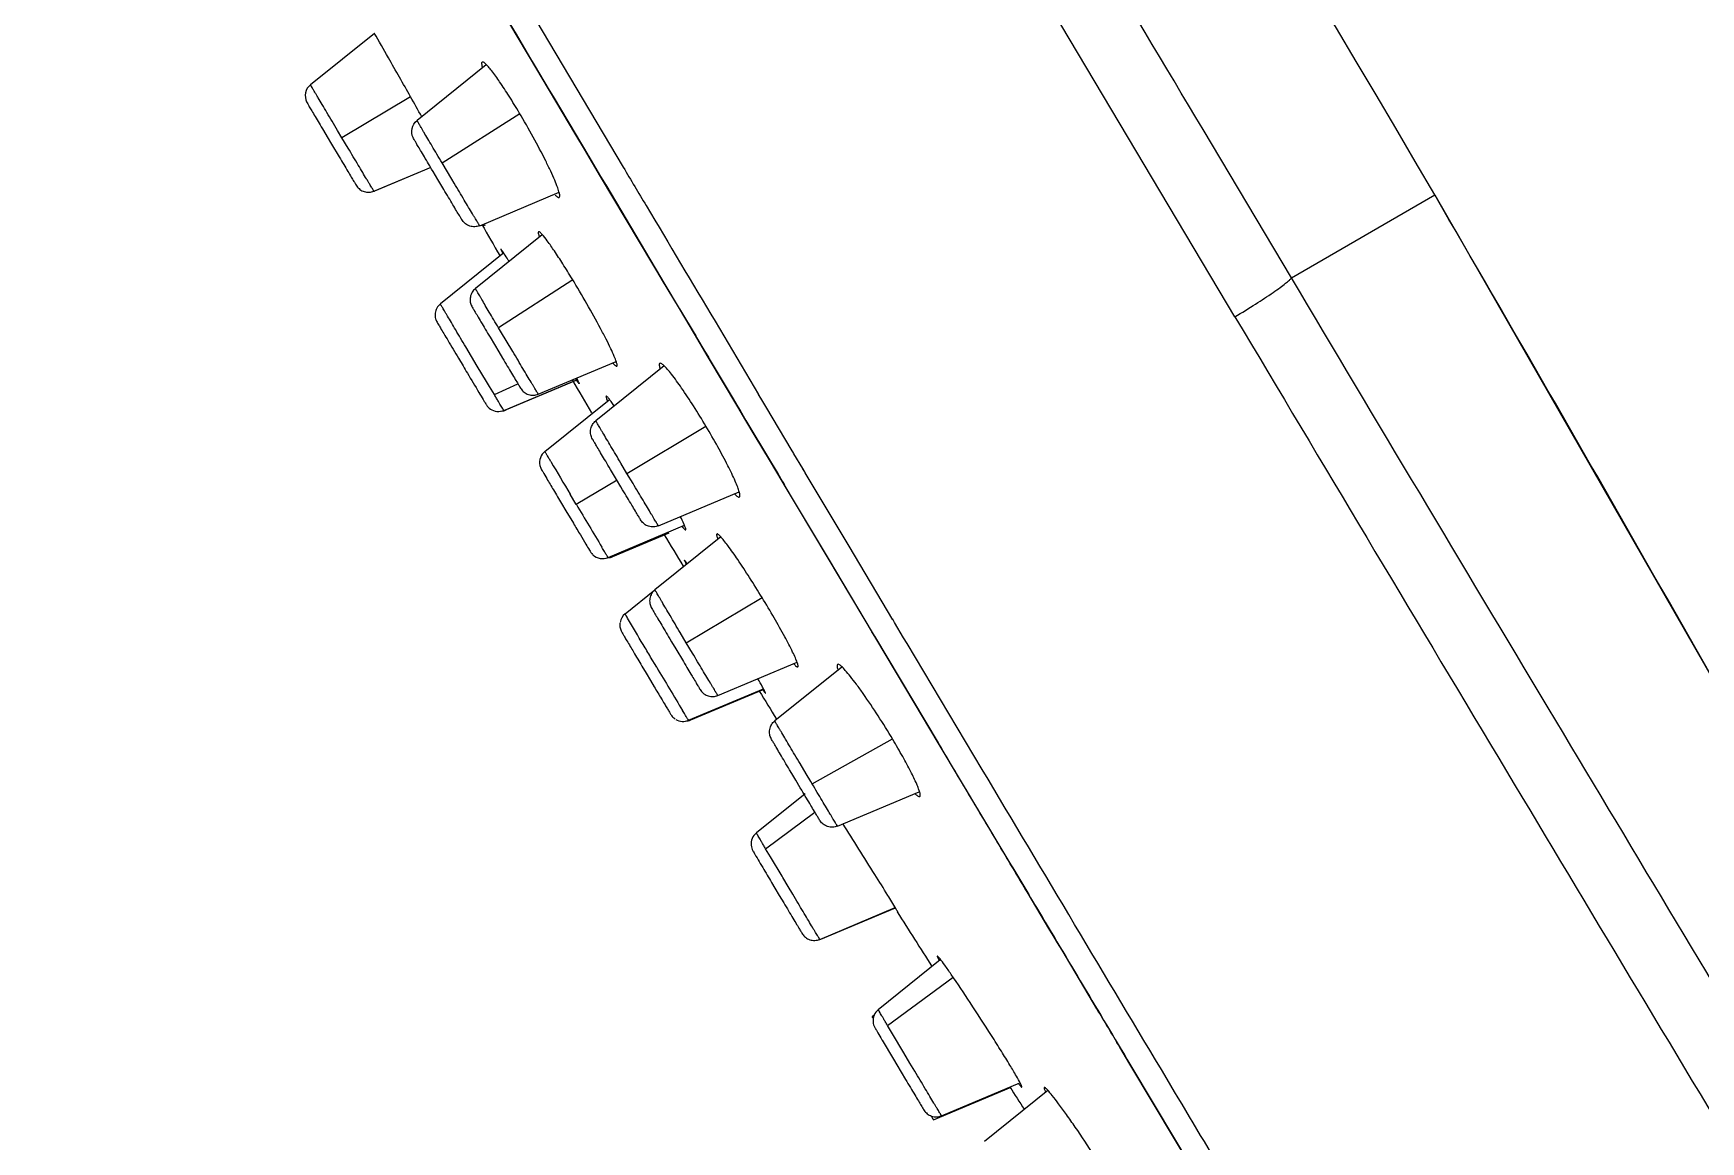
# Model space of a CAD drawing. Extents: x 912 to 2041, y 618 to 1444.
# Drawn here: x 1600.37 to 1635.72, y 1113.83 to 1137.32 of the extents above; entities that cross this region are included whole.
import ezdxf

# ---------------------------------------------------------------- set-up
doc = ezdxf.new("R2010")
doc.units = 0
doc.header["$LTSCALE"] = 10
doc.header["$MEASUREMENT"] = 0
doc.layers.add('1_1', color=7, linetype='CONTINUOUS')

msp = doc.modelspace()

# ---------------------------------------------------------------- linework, layer by layer
at = {"layer": '1_1', "color": 7, "linetype": 'Continuous'}
for p, q in [((1610.606, 1137.303), (1610.259, 1137.887)), ((1610.3, 1137.818), (1610.605, 1137.305)), ((1607.602, 1137.324), (1606.248, 1136.235)), ((1610.605, 1137.305), (1610.894, 1136.819)), ((1610.89, 1136.826), (1610.606, 1137.303)), ((1609.973, 1136.656), (1608.506, 1135.476)), ((1611.874, 1135.173), (1610.89, 1136.826)), ((1610.894, 1136.819), (1610.992, 1136.655)), ((1610.992, 1136.655), (1611.311, 1136.119)), ((1611.311, 1136.119), (1611.391, 1135.984)), ((1611.391, 1135.984), (1611.878, 1135.166)), ((1606.524, 1135.263), (1606.603, 1135.13)), ((1606.603, 1135.13), (1606.693, 1134.978)), ((1612.054, 1134.871), (1611.874, 1135.173)), ((1611.878, 1135.166), (1611.95, 1135.046)), ((1606.693, 1134.978), (1606.856, 1134.705)), ((1611.95, 1135.046), (1612.057, 1134.867)), ((1612.399, 1134.291), (1612.054, 1134.871)), ((1612.057, 1134.867), (1612.155, 1134.702)), ((1607.592, 1133.98), (1608.807, 1134.49)), ((1607.612, 1133.983), (1608.808, 1134.486)), ((1608.816, 1134.447), (1608.776, 1134.515)), ((1608.846, 1134.396), (1608.816, 1134.447)), ((1612.148, 1134.713), (1612.399, 1134.291)), ((1608.946, 1134.228), (1608.846, 1134.396)), ((1609.073, 1134.016), (1608.946, 1134.228)), ((1612.399, 1134.291), (1612.515, 1134.098)), ((1613.768, 1131.993), (1612.399, 1134.291)), ((1612.507, 1134.111), (1613.764, 1132)), ((1609.835, 1133.246), (1611.519, 1133.954)), ((1630.084, 1133.899), (1630.083, 1133.899)), ((1611.163, 1133.054), (1609.744, 1131.913)), ((1610.348, 1132.668), (1609.002, 1131.587)), ((1613.764, 1132), (1614.066, 1131.493)), ((1614.069, 1131.488), (1613.768, 1131.993)), ((1614.066, 1131.493), (1614.155, 1131.344)), ((1614.389, 1130.951), (1614.069, 1131.488)), ((1614.07, 1131.487), (1614.158, 1131.339)), ((1614.155, 1131.344), (1614.339, 1131.036)), ((1610.054, 1130.884), (1610.24, 1130.572)), ((1614.339, 1131.036), (1614.415, 1130.908)), ((1614.682, 1130.459), (1614.389, 1130.951)), ((1614.413, 1130.911), (1614.609, 1130.582)), ((1610.24, 1130.572), (1610.318, 1130.441)), ((1614.609, 1130.582), (1614.683, 1130.459)), ((1609.385, 1130.436), (1609.482, 1130.273)), ((1611.078, 1129.675), (1612.728, 1130.368)), ((1613.745, 1130.275), (1612.297, 1129.111)), ((1614.682, 1130.46), (1615.207, 1129.579)), ((1615.309, 1129.408), (1614.682, 1130.459)), ((1610.347, 1129.331), (1611.908, 1129.987)), ((1611.912, 1129.977), (1610.395, 1129.339)), ((1611.217, 1128.46), (1612.578, 1129.553)), ((1615.207, 1129.579), (1615.309, 1129.408)), ((1615.309, 1129.408), (1615.358, 1129.325)), ((1615.481, 1129.119), (1615.309, 1129.408)), ((1615.358, 1129.325), (1615.481, 1129.119)), ((1615.679, 1128.786), (1615.481, 1129.119)), ((1615.481, 1129.119), (1616.001, 1128.246)), ((1616.001, 1128.246), (1615.679, 1128.786)), ((1612.609, 1128.078), (1612.578, 1128.13)), ((1612.737, 1127.864), (1612.609, 1128.078)), ((1616.154, 1127.99), (1616.001, 1128.246)), ((1616.001, 1128.246), (1616.154, 1127.99)), ((1612.83, 1127.708), (1612.737, 1127.864)), ((1612.866, 1127.647), (1612.83, 1127.708)), ((1616.25, 1127.828), (1616.154, 1127.99)), ((1616.154, 1127.99), (1616.25, 1127.828)), ((1616.249, 1127.831), (1616.297, 1127.75)), ((1616.297, 1127.75), (1616.249, 1127.831)), ((1616.299, 1127.746), (1616.25, 1127.828)), ((1617.228, 1126.187), (1616.299, 1127.746)), ((1611.573, 1127.354), (1611.663, 1127.203)), ((1613.626, 1126.882), (1615.339, 1127.602)), ((1611.663, 1127.203), (1611.821, 1126.938)), ((1612.557, 1126.212), (1614.177, 1126.894)), ((1612.657, 1126.23), (1613.853, 1126.733)), ((1614.947, 1126.648), (1613.551, 1125.526)), ((1614.204, 1126.797), (1614.205, 1126.797)), ((1617.227, 1126.19), (1617.228, 1126.187)), ((1618.162, 1124.622), (1617.228, 1126.187)), ((1612.919, 1125.016), (1613.552, 1125.525)), ((1618.152, 1124.639), (1618.162, 1124.622)), ((1618.211, 1124.54), (1618.152, 1124.639)), ((1618.207, 1124.547), (1619.557, 1122.283)), ((1618.889, 1123.402), (1618.211, 1124.54)), ((1613.867, 1124.487), (1613.904, 1124.424)), ((1613.904, 1124.424), (1613.994, 1124.273)), ((1613.994, 1124.273), (1614.155, 1124.004)), ((1613.274, 1123.91), (1613.366, 1123.756)), ((1614.885, 1123.287), (1616.564, 1123.993)), ((1617.512, 1123.889), (1616.092, 1122.747)), ((1613.366, 1123.756), (1613.457, 1123.603)), ((1613.457, 1123.603), (1613.535, 1123.472)), ((1614.263, 1122.76), (1615.854, 1123.429)), ((1614.311, 1122.768), (1615.834, 1123.409)), ((1619.557, 1122.283), (1618.889, 1123.402)), ((1620.973, 1119.91), (1619.557, 1122.283)), ((1616.454, 1121.631), (1616.406, 1121.711)), ((1616.538, 1121.489), (1616.454, 1121.631)), ((1616.632, 1121.332), (1616.538, 1121.489)), ((1616.663, 1121.28), (1616.632, 1121.332)), ((1616.735, 1121.203), (1615.701, 1120.372)), ((1617.421, 1120.517), (1619.156, 1121.247)), ((1621.442, 1119.124), (1620.973, 1119.91)), ((1616.024, 1119.322), (1616.094, 1119.203)), ((1616.094, 1119.203), (1616.187, 1119.049)), ((1616.187, 1119.049), (1616.281, 1118.891)), ((1617.046, 1118.116), (1618.647, 1118.789)), ((1617.065, 1118.12), (1618.649, 1118.785)), ((1619.601, 1117.681), (1618.287, 1116.625)), ((1618.203, 1116.513), (1618.155, 1116.474)), ((1618.364, 1115.988), (1618.37, 1115.978)), ((1618.369, 1115.978), (1618.608, 1115.576)), ((1623.621, 1115.473), (1623.408, 1115.83)), ((1618.608, 1115.576), (1618.679, 1115.457)), ((1618.679, 1115.457), (1618.771, 1115.304)), ((1625.131, 1112.945), (1623.621, 1115.473)), ((1623.621, 1115.473), (1625.131, 1112.945)), ((1618.771, 1115.304), (1618.865, 1115.146)), ((1619.457, 1114.289), (1621.102, 1114.98)), ((1619.626, 1114.377), (1621.29, 1115.077)), ((1621.884, 1114.909), (1620.539, 1113.828))]:
    msp.add_line(p, q, dxfattribs=at)
at = {"layer": '1_1', "color": 9, "linetype": 'Continuous'}
for p, q in [((1611.023, 1137.603), (1612.879, 1134.486)), ((1623.925, 1134.543), (1622.002, 1137.771)), ((1608.369, 1135.979), (1606.914, 1135.111)), ((1609.038, 1134.578), (1610.686, 1135.623)), ((1606.914, 1135.111), (1606.823, 1135.264)), ((1607.044, 1134.893), (1606.914, 1135.111)), ((1627.045, 1132.14), (1625.171, 1135.284)), ((1609.245, 1134.23), (1609.037, 1134.578)), ((1625.849, 1131.316), (1623.925, 1134.543)), ((1609.295, 1134.147), (1609.245, 1134.23)), ((1627.045, 1132.14), (1630.083, 1133.899)), ((1630.084, 1133.899), (1630.083, 1133.899)), ((1611.809, 1132.098), (1610.236, 1131.081)), ((1614.825, 1131.22), (1615.748, 1129.67)), ((1610.279, 1131.011), (1610.236, 1131.081)), ((1610.537, 1130.577), (1610.279, 1131.011)), ((1609.783, 1130.271), (1609.542, 1130.675)), ((1609.98, 1129.941), (1609.783, 1130.271)), ((1610.042, 1129.836), (1609.98, 1129.941)), ((1610.146, 1129.664), (1610.042, 1129.836)), ((1610.146, 1129.664), (1610.644, 1129.897)), ((1615.796, 1129.591), (1615.748, 1129.67)), ((1615.796, 1129.591), (1615.748, 1129.67)), ((1615.921, 1129.381), (1615.796, 1129.591)), ((1610.395, 1129.339), (1610.393, 1129.341)), ((1616.441, 1128.508), (1615.921, 1129.381)), ((1612.958, 1127.996), (1614.633, 1128.994)), ((1616.497, 1128.415), (1616.44, 1128.51)), ((1616.498, 1128.413), (1616.441, 1128.508)), ((1616.684, 1128.102), (1616.498, 1128.413)), ((1611.344, 1128.244), (1611.315, 1128.294)), ((1612.958, 1127.996), (1612.829, 1128.212)), ((1616.737, 1128.012), (1616.682, 1128.105)), ((1616.739, 1128.009), (1616.684, 1128.102)), ((1612.748, 1127.851), (1611.884, 1127.335)), ((1613.086, 1127.782), (1612.958, 1127.996)), ((1617.667, 1126.453), (1616.739, 1128.009)), ((1611.884, 1127.336), (1611.755, 1127.552)), ((1618.598, 1124.891), (1617.667, 1126.453)), ((1612.557, 1126.212), (1612.557, 1126.212)), ((1614.216, 1124.404), (1615.822, 1125.362)), ((1618.631, 1124.836), (1618.592, 1124.901)), ((1614.215, 1124.404), (1614.087, 1124.62)), ((1618.824, 1124.512), (1618.631, 1124.836)), ((1618.896, 1124.392), (1618.824, 1124.512)), ((1614.346, 1124.186), (1614.216, 1124.404)), ((1620.49, 1121.719), (1618.896, 1124.392)), ((1613.589, 1123.884), (1613.46, 1124.102)), ((1616.883, 1121.414), (1618.586, 1122.367)), ((1616.756, 1121.627), (1616.627, 1121.844)), ((1616.854, 1121.463), (1616.756, 1121.627)), ((1616.883, 1121.414), (1616.854, 1121.463)), ((1615.898, 1120.038), (1616.943, 1120.811)), ((1616, 1119.865), (1615.898, 1120.038)), ((1616.245, 1119.453), (1616, 1119.865)), ((1616.261, 1119.426), (1616.245, 1119.453)), ((1616.374, 1119.238), (1616.261, 1119.426)), ((1616.473, 1119.072), (1616.374, 1119.238)), ((1616.502, 1119.022), (1616.473, 1119.072)), ((1618.485, 1116.289), (1619.875, 1117.317)), ((1618.484, 1116.289), (1618.477, 1116.302)), ((1618.587, 1116.116), (1618.484, 1116.289)), ((1618.829, 1115.708), (1618.587, 1116.116)), ((1618.958, 1115.492), (1618.829, 1115.708)), ((1619.06, 1115.322), (1618.958, 1115.492))]:
    msp.add_line(p, q, dxfattribs=at)
at = {"layer": '1_1', "color": 6, "linetype": 'Continuous'}
for p, q in [((1614.069, 1131.488), (1613.692, 1132.121)), ((1615.679, 1128.786), (1615.481, 1129.119)), ((1616.001, 1128.247), (1615.679, 1128.786)), ((1616.25, 1127.829), (1616.001, 1128.247)), ((1617.224, 1126.195), (1616.25, 1127.829)), ((1618.203, 1124.554), (1617.224, 1126.195)), ((1618.889, 1123.402), (1618.203, 1124.554))]:
    msp.add_line(p, q, dxfattribs=at)
at = {"layer": '1_1', "color": 7, "linetype": 'Continuous'}
msp.add_lwpolyline([(1630.084, 1133.899), (1636.496, 1122.732), (1642.198, 1112.482), (1647.979, 1101.67)], dxfattribs=at)
for centre, radius, start, end in [((1328.294, 958.305), 349.157, 30.19247, 38.80703), ((1423.25, 1031.561), 212.538, 29.29463, 29.42584), ((1607.496, 1134.258), 0.298, 288.9651, 292.7856), ((1609.911, 1133.559), 0.302, 262.0596, 279.6242), ((1945.184, 1325.946), 386.719, 209.88257, 209.99563), ((1945.184, 1325.946), 386.719, 210.44978, 210.56797), ((1614.662, 1131.819), 3.333, 213.2297, 213.8889), ((1609.344, 1128.69), 2.872, 26.4415, 27.2008), ((1610.278, 1129.616), 0.3, 273.7681, 292.7592), ((1611.405, 1128.226), 0.3, 128.7932, 191.629), ((1945.184, 1325.946), 386.719, 211.01306, 211.12882), ((1612.44, 1126.489), 0.3, 226.9775, 292.7915), ((1612.541, 1126.507), 0.3, 271.9141, 292.7892), ((1613.106, 1124.782), 0.3, 128.7998, 169.6051), ((1613.108, 1124.782), 0.301, 173.0256, 187.2297), ((1945.184, 1325.946), 386.719, 211.58817, 211.69112), ((1614.147, 1123.037), 0.3, 238.939, 292.7842), ((1614.194, 1123.046), 0.301, 271.811, 292.7685), ((1945.184, 1325.946), 386.719, 212.40617, 212.60901), ((1945.184, 1325.946), 386.719, 213.06031, 213.14396)]:
    msp.add_arc(centre, radius, start, end, dxfattribs=at)
at = {"layer": '1_1', "color": 9, "linetype": 'Continuous'}
for centre, radius, start, end in [((1901.489, 1300.104), 337.224, 210.63921, 210.77604), ((1880.103, 1287.041), 312.165, 210.77079, 210.96491), ((1880.223, 1282.602), 310.299, 210.76387, 210.9608)]:
    msp.add_arc(centre, radius, start, end, dxfattribs=at)
for points, knots in [([(1625.171, 1135.284), (1623.533, 1138.032), (1620.324, 1143.419), (1615.673, 1151.237), (1612.004, 1157.412), (1609.302, 1161.964), (1607.498, 1165.007), (1605.869, 1167.758), (1604.431, 1170.189), (1603.359, 1172.005), (1602.607, 1173.281), (1602.126, 1174.098), (1601.702, 1174.821), (1601.336, 1175.446), (1601.028, 1175.972), (1600.781, 1176.399), (1600.593, 1176.724), (1600.476, 1176.932), (1600.415, 1177.04), (1600.394, 1177.08), (1600.383, 1177.101), (1600.378, 1177.115), (1600.371, 1177.123), (1600.375, 1177.129), (1600.377, 1177.123), (1600.378, 1177.122)], [0, 0, 0, 0, 0.197251, 0.386711, 0.560971, 0.640228, 0.713184, 0.779115, 0.837376, 0.887394, 0.909153, 0.928674, 0.945909, 0.960814, 0.973353, 0.983497, 0.991218, 0.996498, 0.99822, 0.998851, 0.999328, 0.999652, 0.999823, 0.999857, 1, 1, 1, 1]), ([(1625.171, 1135.284), (1623.533, 1138.032), (1620.324, 1143.419), (1615.673, 1151.237), (1612.004, 1157.412), (1609.302, 1161.964), (1607.498, 1165.007), (1605.869, 1167.758), (1604.431, 1170.189), (1603.359, 1172.005), (1602.607, 1173.281), (1602.126, 1174.098), (1601.702, 1174.821), (1601.336, 1175.446), (1601.028, 1175.972), (1600.781, 1176.399), (1600.593, 1176.724), (1600.476, 1176.932), (1600.415, 1177.04), (1600.394, 1177.08), (1600.383, 1177.101), (1600.378, 1177.115), (1600.371, 1177.123), (1600.375, 1177.129), (1600.377, 1177.123), (1600.378, 1177.122)], [0, 0, 0, 0, 0.197251, 0.386711, 0.560971, 0.640228, 0.713184, 0.779115, 0.837376, 0.887394, 0.909153, 0.928674, 0.945909, 0.960814, 0.973353, 0.983497, 0.991218, 0.996498, 0.99822, 0.998851, 0.999328, 0.999652, 0.999823, 0.999857, 1, 1, 1, 1]), ([(1606.823, 1135.264), (1606.784, 1135.329), (1606.708, 1135.456), (1606.6, 1135.639), (1606.501, 1135.805), (1606.427, 1135.93), (1606.375, 1136.018), (1606.342, 1136.073), (1606.314, 1136.121), (1606.291, 1136.16), (1606.275, 1136.188), (1606.264, 1136.206), (1606.258, 1136.216), (1606.254, 1136.224), (1606.25, 1136.23), (1606.249, 1136.233), (1606.247, 1136.235), (1606.248, 1136.235)], [0, 0, 0, 0, 0.202282, 0.392738, 0.565419, 0.714968, 0.77954, 0.83656, 0.885619, 0.926334, 0.958329, 0.970974, 0.981361, 0.989474, 0.995294, 0.998808, 1, 1, 1, 1]), ([(1609.038, 1134.578), (1609.001, 1134.639), (1608.931, 1134.758), (1608.83, 1134.928), (1608.738, 1135.081), (1608.67, 1135.197), (1608.622, 1135.277), (1608.592, 1135.328), (1608.567, 1135.372), (1608.545, 1135.408), (1608.531, 1135.433), (1608.521, 1135.449), (1608.516, 1135.459), (1608.512, 1135.466), (1608.508, 1135.471), (1608.508, 1135.474), (1608.506, 1135.476), (1608.506, 1135.476)], [0, 0, 0, 0, 0.204495, 0.396323, 0.569084, 0.717892, 0.781946, 0.838486, 0.887066, 0.92728, 0.958882, 0.971386, 0.981658, 0.989671, 0.9954, 0.99884, 1, 1, 1, 1]), ([(1607.592, 1133.98), (1607.592, 1133.979), (1607.591, 1133.982), (1607.589, 1133.984), (1607.586, 1133.99), (1607.581, 1133.997), (1607.575, 1134.006), (1607.565, 1134.023), (1607.55, 1134.048), (1607.528, 1134.085), (1607.501, 1134.129), (1607.47, 1134.181), (1607.421, 1134.263), (1607.35, 1134.381), (1607.257, 1134.537), (1607.153, 1134.71), (1607.081, 1134.831), (1607.044, 1134.893)], [0, 0, 0, 0, 0.001195, 0.004681, 0.010446, 0.018476, 0.028755, 0.041268, 0.072933, 0.113251, 0.161872, 0.218436, 0.282571, 0.431492, 0.604117, 0.795449, 1, 1, 1, 1]), ([(1612.879, 1134.486), (1613.041, 1134.214), (1613.689, 1133.126), (1614.338, 1132.037), (1614.825, 1131.22)], [0, 0, 0, 0, 0.249475, 1, 1, 1, 1]), ([(1609.835, 1133.246), (1609.834, 1133.246), (1609.834, 1133.248), (1609.832, 1133.251), (1609.829, 1133.256), (1609.824, 1133.263), (1609.818, 1133.273), (1609.808, 1133.289), (1609.793, 1133.314), (1609.771, 1133.35), (1609.745, 1133.394), (1609.714, 1133.445), (1609.666, 1133.526), (1609.596, 1133.641), (1609.504, 1133.796), (1609.402, 1133.966), (1609.331, 1134.085), (1609.295, 1134.147)], [0, 0, 0, 0, 0.001218, 0.004709, 0.010475, 0.018511, 0.028814, 0.041365, 0.073074, 0.113367, 0.161972, 0.218565, 0.282685, 0.431566, 0.604283, 0.795609, 1, 1, 1, 1]), ([(1642.344, 1112.214), (1641.435, 1113.879), (1637.427, 1121.152), (1633.305, 1128.361), (1630.083, 1133.899)], [0, 0, 0, 0, 0.228495, 1, 1, 1, 1]), ([(1625.849, 1131.316), (1625.996, 1131.404), (1626.269, 1131.572), (1626.587, 1131.78), (1626.798, 1131.929), (1626.913, 1132.015), (1626.993, 1132.083), (1627.034, 1132.122), (1627.045, 1132.14)], [0, 0, 0, 0, 0.352918, 0.660071, 0.784474, 0.884396, 0.956775, 1, 1, 1, 1]), ([(1645.902, 1100.828), (1645.304, 1101.786), (1644.044, 1103.836), (1641.279, 1108.385), (1637.403, 1114.823), (1632.376, 1123.21), (1628.856, 1129.098), (1627.044, 1132.14)], [0, 0, 0, 0, 0.092677, 0.197499, 0.436915, 0.709413, 1, 1, 1, 1]), ([(1609.542, 1130.675), (1609.505, 1130.737), (1609.434, 1130.857), (1609.331, 1131.03), (1609.239, 1131.186), (1609.169, 1131.303), (1609.121, 1131.385), (1609.09, 1131.436), (1609.064, 1131.481), (1609.043, 1131.517), (1609.028, 1131.543), (1609.018, 1131.559), (1609.012, 1131.569), (1609.008, 1131.576), (1609.005, 1131.582), (1609.004, 1131.585), (1609.002, 1131.586), (1609.003, 1131.587)], [0, 0, 0, 0, 0.204617, 0.396123, 0.568876, 0.717756, 0.781848, 0.838415, 0.886995, 0.927229, 0.958867, 0.971385, 0.981664, 0.989671, 0.995395, 0.998836, 1, 1, 1, 1]), ([(1610.236, 1131.081), (1610.202, 1131.139), (1610.136, 1131.25), (1610.042, 1131.408), (1609.958, 1131.551), (1609.894, 1131.657), (1609.851, 1131.731), (1609.823, 1131.778), (1609.8, 1131.818), (1609.78, 1131.851), (1609.767, 1131.874), (1609.758, 1131.889), (1609.753, 1131.897), (1609.75, 1131.904), (1609.746, 1131.909), (1609.746, 1131.911), (1609.744, 1131.913), (1609.744, 1131.913)], [0, 0, 0, 0, 0.207274, 0.400265, 0.572993, 0.721021, 0.78453, 0.840493, 0.888532, 0.928272, 0.959442, 0.971763, 0.981884, 0.989785, 0.995448, 0.998855, 1, 1, 1, 1]), ([(1625.849, 1131.316), (1627.709, 1128.194), (1631.321, 1122.152), (1636.476, 1113.556), (1640.446, 1106.97), (1643.273, 1102.335), (1644.559, 1100.256), (1645.169, 1099.289)], [0, 0, 0, 0, 0.291499, 0.564562, 0.803922, 0.908291, 1, 1, 1, 1]), ([(1611.078, 1129.675), (1611.078, 1129.675), (1611.077, 1129.677), (1611.075, 1129.679), (1611.072, 1129.685), (1611.068, 1129.692), (1611.062, 1129.701), (1611.052, 1129.717), (1611.037, 1129.743), (1611.015, 1129.779), (1610.988, 1129.822), (1610.958, 1129.873), (1610.909, 1129.954), (1610.84, 1130.07), (1610.747, 1130.225), (1610.645, 1130.396), (1610.574, 1130.515), (1610.537, 1130.577)], [0, 0, 0, 0, 0.001205, 0.004689, 0.010445, 0.018463, 0.028734, 0.041247, 0.072922, 0.113207, 0.161784, 0.218331, 0.282447, 0.431317, 0.604071, 0.795501, 1, 1, 1, 1]), ([(1610.347, 1129.331), (1610.346, 1129.331), (1610.346, 1129.334), (1610.343, 1129.337), (1610.339, 1129.344), (1610.333, 1129.353), (1610.325, 1129.366), (1610.312, 1129.387), (1610.292, 1129.421), (1610.263, 1129.468), (1610.229, 1129.525), (1610.189, 1129.592), (1610.161, 1129.639), (1610.146, 1129.664)], [0, 0, 0, 0, 0.004178, 0.016523, 0.037041, 0.065721, 0.102484, 0.147214, 0.260123, 0.403533, 0.576146, 0.77575, 1, 1, 1, 1]), ([(1612.829, 1128.212), (1612.793, 1128.273), (1612.722, 1128.392), (1612.621, 1128.562), (1612.53, 1128.716), (1612.461, 1128.832), (1612.413, 1128.912), (1612.384, 1128.963), (1612.358, 1129.007), (1612.337, 1129.043), (1612.322, 1129.068), (1612.312, 1129.085), (1612.307, 1129.094), (1612.303, 1129.101), (1612.299, 1129.106), (1612.299, 1129.109), (1612.297, 1129.111), (1612.297, 1129.111)], [0, 0, 0, 0, 0.204889, 0.396363, 0.569001, 0.717857, 0.781937, 0.838441, 0.886999, 0.927253, 0.958856, 0.971343, 0.981598, 0.989607, 0.995353, 0.998821, 1, 1, 1, 1]), ([(1611.315, 1128.294), (1611.301, 1128.317), (1611.277, 1128.358), (1611.249, 1128.405), (1611.233, 1128.433), (1611.225, 1128.446), (1611.22, 1128.455), (1611.218, 1128.459), (1611.217, 1128.46)], [0, 0, 0, 0, 0.426266, 0.738528, 0.849862, 0.930771, 0.980924, 1, 1, 1, 1]), ([(1613.626, 1126.882), (1613.625, 1126.882), (1613.625, 1126.884), (1613.623, 1126.886), (1613.62, 1126.892), (1613.615, 1126.899), (1613.609, 1126.908), (1613.599, 1126.924), (1613.584, 1126.95), (1613.562, 1126.986), (1613.536, 1127.029), (1613.505, 1127.08), (1613.457, 1127.161), (1613.388, 1127.277), (1613.295, 1127.431), (1613.193, 1127.601), (1613.122, 1127.72), (1613.086, 1127.782)], [0, 0, 0, 0, 0.001241, 0.004769, 0.010573, 0.018636, 0.028944, 0.041481, 0.073177, 0.113506, 0.162124, 0.218674, 0.282785, 0.431639, 0.604193, 0.795469, 1, 1, 1, 1]), ([(1612.557, 1126.212), (1612.555, 1126.214), (1612.553, 1126.219), (1612.546, 1126.229), (1612.535, 1126.247), (1612.513, 1126.283), (1612.476, 1126.344), (1612.445, 1126.397), (1612.426, 1126.428)], [0, 0, 0, 0, 0.019505, 0.070209, 0.151731, 0.263679, 0.576257, 1, 1, 1, 1]), ([(1612.657, 1126.23), (1612.657, 1126.23), (1612.657, 1126.231), (1612.655, 1126.233), (1612.654, 1126.236), (1612.652, 1126.238)], [0, 0, 0, 0, 0.064853, 0.253273, 1, 1, 1, 1]), ([(1614.087, 1124.62), (1614.05, 1124.682), (1613.979, 1124.802), (1613.877, 1124.973), (1613.785, 1125.128), (1613.716, 1125.244), (1613.668, 1125.326), (1613.638, 1125.377), (1613.612, 1125.421), (1613.591, 1125.457), (1613.576, 1125.483), (1613.566, 1125.499), (1613.561, 1125.508), (1613.557, 1125.516), (1613.553, 1125.521), (1613.552, 1125.524), (1613.551, 1125.526), (1613.551, 1125.526)], [0, 0, 0, 0, 0.204804, 0.396251, 0.568895, 0.717772, 0.781872, 0.838391, 0.886962, 0.927228, 0.958846, 0.971337, 0.981595, 0.989605, 0.995352, 0.99882, 1, 1, 1, 1]), ([(1612.97, 1124.928), (1612.962, 1124.94), (1612.952, 1124.958), (1612.939, 1124.98), (1612.932, 1124.992), (1612.926, 1125.002), (1612.922, 1125.009), (1612.92, 1125.013), (1612.918, 1125.015), (1612.918, 1125.016)], [0, 0, 0, 0, 0.431493, 0.602585, 0.743451, 0.853855, 0.933563, 0.982346, 1, 1, 1, 1]), ([(1613.46, 1124.102), (1613.408, 1124.189), (1613.244, 1124.464), (1613.08, 1124.739), (1612.97, 1124.928)], [0, 0, 0, 0, 0.318312, 1, 1, 1, 1]), ([(1614.885, 1123.287), (1614.885, 1123.287), (1614.884, 1123.29), (1614.882, 1123.292), (1614.879, 1123.297), (1614.874, 1123.304), (1614.869, 1123.313), (1614.859, 1123.33), (1614.843, 1123.355), (1614.822, 1123.391), (1614.796, 1123.434), (1614.765, 1123.485), (1614.717, 1123.566), (1614.647, 1123.681), (1614.555, 1123.835), (1614.453, 1124.006), (1614.382, 1124.124), (1614.346, 1124.186)], [0, 0, 0, 0, 0.001177, 0.004643, 0.010386, 0.01839, 0.02864, 0.041122, 0.072716, 0.112957, 0.161501, 0.217993, 0.282067, 0.430917, 0.603565, 0.795065, 1, 1, 1, 1]), ([(1614.263, 1122.76), (1614.262, 1122.761), (1614.259, 1122.766), (1614.252, 1122.776), (1614.242, 1122.793), (1614.228, 1122.816), (1614.21, 1122.846), (1614.179, 1122.897), (1614.154, 1122.939), (1614.136, 1122.969)], [0, 0, 0, 0, 0.017987, 0.067577, 0.148404, 0.26009, 0.402123, 0.573516, 1, 1, 1, 1]), ([(1614.31, 1122.769), (1614.31, 1122.768), (1614.309, 1122.772), (1614.308, 1122.773), (1614.307, 1122.774)], [0, 0, 0, 0, 0.252835, 1, 1, 1, 1]), ([(1616.627, 1121.844), (1616.59, 1121.905), (1616.519, 1122.024), (1616.418, 1122.195), (1616.326, 1122.35), (1616.257, 1122.466), (1616.209, 1122.547), (1616.179, 1122.598), (1616.153, 1122.642), (1616.132, 1122.678), (1616.117, 1122.704), (1616.107, 1122.72), (1616.102, 1122.73), (1616.098, 1122.737), (1616.094, 1122.742), (1616.093, 1122.745), (1616.092, 1122.747), (1616.092, 1122.747)], [0, 0, 0, 0, 0.204406, 0.395745, 0.568473, 0.717361, 0.781486, 0.838079, 0.886681, 0.926971, 0.958674, 0.971219, 0.981515, 0.989545, 0.995304, 0.998789, 1, 1, 1, 1]), ([(1625.674, 1113.033), (1625.253, 1113.739), (1623.524, 1116.634), (1621.796, 1119.529), (1620.49, 1121.719)], [0, 0, 0, 0, 0.243776, 1, 1, 1, 1]), ([(1617.421, 1120.517), (1617.42, 1120.517), (1617.42, 1120.52), (1617.418, 1120.522), (1617.414, 1120.527), (1617.41, 1120.534), (1617.404, 1120.543), (1617.395, 1120.56), (1617.379, 1120.585), (1617.358, 1120.621), (1617.331, 1120.664), (1617.301, 1120.715), (1617.253, 1120.795), (1617.184, 1120.911), (1617.092, 1121.064), (1616.99, 1121.234), (1616.919, 1121.353), (1616.883, 1121.414)], [0, 0, 0, 0, 0.00116, 0.004602, 0.010334, 0.018351, 0.028625, 0.041133, 0.072743, 0.112972, 0.16157, 0.218125, 0.282194, 0.43103, 0.6038, 0.795594, 1, 1, 1, 1]), ([(1615.898, 1120.038), (1615.883, 1120.063), (1615.855, 1120.11), (1615.816, 1120.177), (1615.782, 1120.234), (1615.754, 1120.282), (1615.734, 1120.315), (1615.722, 1120.337), (1615.714, 1120.349), (1615.709, 1120.359), (1615.704, 1120.366), (1615.703, 1120.37), (1615.701, 1120.372), (1615.701, 1120.372)], [0, 0, 0, 0, 0.22428, 0.423886, 0.596483, 0.739867, 0.852751, 0.897472, 0.934226, 0.962902, 0.983428, 0.995794, 1, 1, 1, 1]), ([(1617.046, 1118.116), (1617.045, 1118.116), (1617.045, 1118.119), (1617.042, 1118.121), (1617.039, 1118.126), (1617.035, 1118.133), (1617.029, 1118.143), (1617.019, 1118.159), (1617.004, 1118.184), (1616.982, 1118.221), (1616.956, 1118.265), (1616.925, 1118.316), (1616.876, 1118.397), (1616.806, 1118.513), (1616.714, 1118.668), (1616.611, 1118.84), (1616.539, 1118.96), (1616.502, 1119.022)], [0, 0, 0, 0, 0.00116, 0.004598, 0.010317, 0.018321, 0.028592, 0.041102, 0.072717, 0.112929, 0.161489, 0.218034, 0.282105, 0.430956, 0.603708, 0.795264, 1, 1, 1, 1]), ([(1618.477, 1116.302), (1618.462, 1116.326), (1618.435, 1116.371), (1618.397, 1116.436), (1618.365, 1116.491), (1618.338, 1116.537), (1618.319, 1116.57), (1618.306, 1116.59), (1618.299, 1116.602), (1618.294, 1116.612), (1618.29, 1116.618), (1618.289, 1116.622), (1618.286, 1116.624), (1618.287, 1116.625)], [0, 0, 0, 0, 0.224593, 0.424314, 0.596913, 0.740244, 0.853027, 0.897693, 0.934398, 0.963035, 0.983519, 0.995837, 1, 1, 1, 1]), ([(1619.626, 1114.378), (1619.626, 1114.378), (1619.625, 1114.38), (1619.623, 1114.382), (1619.619, 1114.388), (1619.615, 1114.396), (1619.609, 1114.406), (1619.598, 1114.423), (1619.582, 1114.45), (1619.559, 1114.488), (1619.531, 1114.534), (1619.499, 1114.587), (1619.448, 1114.673), (1619.375, 1114.794), (1619.278, 1114.956), (1619.172, 1115.134), (1619.098, 1115.258), (1619.06, 1115.322)], [0, 0, 0, 0, 0.00126, 0.004811, 0.010657, 0.018797, 0.02922, 0.041895, 0.073869, 0.114464, 0.163413, 0.220324, 0.284717, 0.433991, 0.606618, 0.79726, 1, 1, 1, 1])]:
    msp.add_open_spline(points, degree=3, knots=knots, dxfattribs=at)
at = {"layer": '1_1', "color": 7, "linetype": 'Continuous'}
for points, knots in [([(1608.369, 1135.98), (1608.213, 1136.256), (1607.957, 1136.706), (1607.701, 1137.156), (1607.599, 1137.328)], [0, 0, 0, 0, 0.612149, 1, 1, 1, 1]), ([(1609.885, 1136.713), (1609.876, 1136.706), (1609.874, 1136.665), (1609.882, 1136.633), (1609.888, 1136.611)], [0, 0, 0, 0, 0.333958, 1, 1, 1, 1]), ([(1609.965, 1136.672), (1609.956, 1136.68), (1609.94, 1136.694), (1609.916, 1136.712), (1609.893, 1136.719), (1609.885, 1136.713)], [0, 0, 0, 0, 0.387217, 0.677139, 1, 1, 1, 1]), ([(1610.675, 1135.64), (1610.604, 1135.758), (1610.469, 1135.98), (1610.274, 1136.277), (1610.128, 1136.483), (1610.027, 1136.606), (1609.985, 1136.653), (1609.965, 1136.672)], [0, 0, 0, 0, 0.330725, 0.620056, 0.849011, 0.934903, 1, 1, 1, 1]), ([(1606.248, 1136.235), (1606.195, 1136.193), (1606.119, 1136.071), (1606.14, 1135.911), (1606.193, 1135.822), (1606.229, 1135.759), (1606.281, 1135.671), (1606.35, 1135.555), (1606.433, 1135.416), (1606.492, 1135.316), (1606.524, 1135.263)], [0, 0, 0, 0, 0.182728, 0.360302, 0.403641, 0.464702, 0.558776, 0.68276, 0.831818, 1, 1, 1, 1]), ([(1608.776, 1134.515), (1608.744, 1134.567), (1608.686, 1134.666), (1608.604, 1134.803), (1608.537, 1134.917), (1608.486, 1135.003), (1608.449, 1135.066), (1608.397, 1135.155), (1608.378, 1135.314), (1608.454, 1135.435), (1608.506, 1135.476)], [0, 0, 0, 0, 0.167753, 0.316242, 0.43951, 0.532733, 0.592863, 0.638158, 0.817509, 1, 1, 1, 1]), ([(1611.524, 1133.937), (1611.515, 1133.976), (1611.484, 1134.067), (1611.423, 1134.222), (1611.337, 1134.411), (1611.189, 1134.717), (1610.969, 1135.132), (1610.777, 1135.468), (1610.675, 1135.64)], [0, 0, 0, 0, 0.063203, 0.151471, 0.261276, 0.389968, 0.686137, 1, 1, 1, 1]), ([(1606.856, 1134.705), (1606.889, 1134.651), (1606.95, 1134.548), (1607.036, 1134.405), (1607.107, 1134.286), (1607.162, 1134.194), (1607.201, 1134.131), (1607.237, 1134.07), (1607.294, 1134.01), (1607.386, 1133.963), (1607.491, 1133.95), (1607.56, 1133.966), (1607.592, 1133.98)], [0, 0, 0, 0, 0.168135, 0.317721, 0.442593, 0.537711, 0.599739, 0.640039, 0.725116, 0.816638, 0.908224, 1, 1, 1, 1]), ([(1609.835, 1133.246), (1609.802, 1133.233), (1609.731, 1133.217), (1609.624, 1133.232), (1609.532, 1133.281), (1609.476, 1133.342), (1609.44, 1133.404), (1609.398, 1133.472), (1609.339, 1133.57), (1609.263, 1133.698), (1609.172, 1133.85), (1609.107, 1133.959), (1609.073, 1134.016)], [0, 0, 0, 0, 0.090093, 0.180088, 0.269993, 0.348494, 0.386951, 0.451969, 0.550515, 0.678667, 0.830769, 1, 1, 1, 1]), ([(1611.432, 1133.9), (1611.448, 1133.884), (1611.472, 1133.861), (1611.509, 1133.841), (1611.519, 1133.846)], [0, 0, 0, 0, 0.667877, 1, 1, 1, 1]), ([(1611.519, 1133.846), (1611.529, 1133.85), (1611.534, 1133.874), (1611.531, 1133.903), (1611.527, 1133.925), (1611.524, 1133.937)], [0, 0, 0, 0, 0.32388, 0.612693, 1, 1, 1, 1]), ([(1611.082, 1133.117), (1611.079, 1133.114), (1611.076, 1133.103), (1611.08, 1133.07), (1611.089, 1133.041), (1611.096, 1133.019)], [0, 0, 0, 0, 0.116318, 0.314478, 1, 1, 1, 1]), ([(1611.159, 1133.062), (1611.143, 1133.079), (1611.123, 1133.1), (1611.096, 1133.119), (1611.085, 1133.119), (1611.082, 1133.117)], [0, 0, 0, 0, 0.69823, 0.889922, 1, 1, 1, 1]), ([(1611.795, 1132.12), (1611.73, 1132.227), (1611.607, 1132.425), (1611.432, 1132.693), (1611.287, 1132.902), (1611.198, 1133.018), (1611.159, 1133.062)], [0, 0, 0, 0, 0.328971, 0.615721, 0.844425, 1, 1, 1, 1]), ([(1610.285, 1132.746), (1610.284, 1132.745), (1610.287, 1132.736), (1610.292, 1132.722), (1610.303, 1132.698), (1610.312, 1132.68), (1610.317, 1132.669)], [0, 0, 0, 0, 0.073445, 0.263269, 0.572686, 1, 1, 1, 1]), ([(1610.335, 1132.682), (1610.329, 1132.692), (1610.317, 1132.708), (1610.302, 1132.73), (1610.293, 1132.739), (1610.287, 1132.747), (1610.285, 1132.746)], [0, 0, 0, 0, 0.434063, 0.745528, 0.932657, 1, 1, 1, 1]), ([(1610.451, 1132.502), (1610.439, 1132.52), (1610.401, 1132.581), (1610.363, 1132.641), (1610.335, 1132.682)], [0, 0, 0, 0, 0.304841, 1, 1, 1, 1]), ([(1612.734, 1130.357), (1612.721, 1130.397), (1612.683, 1130.492), (1612.609, 1130.652), (1612.512, 1130.85), (1612.345, 1131.167), (1612.107, 1131.596), (1611.902, 1131.944), (1611.795, 1132.12)], [0, 0, 0, 0, 0.063628, 0.15318, 0.264412, 0.394221, 0.690862, 1, 1, 1, 1]), ([(1609.003, 1131.587), (1608.973, 1131.562), (1608.922, 1131.502), (1608.885, 1131.39), (1608.892, 1131.285), (1608.925, 1131.211), (1608.963, 1131.148), (1609.011, 1131.066), (1609.081, 1130.948), (1609.17, 1130.798), (1609.273, 1130.624), (1609.346, 1130.5), (1609.385, 1130.436)], [0, 0, 0, 0, 0.0879, 0.17552, 0.263032, 0.320485, 0.359049, 0.431237, 0.53735, 0.672278, 0.829175, 1, 1, 1, 1]), ([(1609.744, 1131.913), (1609.717, 1131.891), (1609.669, 1131.837), (1609.631, 1131.735), (1609.63, 1131.631), (1609.657, 1131.553), (1609.694, 1131.492), (1609.734, 1131.424), (1609.792, 1131.326), (1609.867, 1131.199), (1609.956, 1131.048), (1610.021, 1130.941), (1610.054, 1130.884)], [0, 0, 0, 0, 0.09044, 0.180748, 0.270941, 0.350883, 0.389066, 0.453659, 0.551656, 0.679255, 0.830927, 1, 1, 1, 1]), ([(1609.482, 1130.273), (1609.513, 1130.221), (1609.625, 1130.034), (1609.737, 1129.846), (1609.818, 1129.711)], [0, 0, 0, 0, 0.276092, 1, 1, 1, 1]), ([(1610.318, 1130.441), (1610.352, 1130.384), (1610.417, 1130.276), (1610.507, 1130.125), (1610.584, 1129.997), (1610.642, 1129.899), (1610.684, 1129.832), (1610.72, 1129.77), (1610.775, 1129.709), (1610.867, 1129.66), (1610.975, 1129.645), (1611.046, 1129.661), (1611.078, 1129.675)], [0, 0, 0, 0, 0.169269, 0.321238, 0.449158, 0.547441, 0.61222, 0.650268, 0.729268, 0.81941, 0.909609, 1, 1, 1, 1]), ([(1612.658, 1130.335), (1612.675, 1130.315), (1612.698, 1130.29), (1612.727, 1130.268), (1612.74, 1130.264), (1612.744, 1130.266)], [0, 0, 0, 0, 0.690095, 0.887648, 1, 1, 1, 1]), ([(1612.744, 1130.266), (1612.752, 1130.269), (1612.75, 1130.311), (1612.741, 1130.336), (1612.734, 1130.357)], [0, 0, 0, 0, 0.295149, 1, 1, 1, 1]), ([(1613.651, 1130.328), (1613.647, 1130.324), (1613.642, 1130.311), (1613.642, 1130.271), (1613.651, 1130.237), (1613.658, 1130.212)], [0, 0, 0, 0, 0.132145, 0.334104, 1, 1, 1, 1]), ([(1613.742, 1130.279), (1613.732, 1130.289), (1613.713, 1130.305), (1613.686, 1130.325), (1613.66, 1130.335), (1613.651, 1130.328)], [0, 0, 0, 0, 0.392824, 0.683779, 1, 1, 1, 1]), ([(1614.633, 1128.994), (1614.547, 1129.139), (1614.379, 1129.412), (1614.136, 1129.78), (1613.949, 1130.04), (1613.822, 1130.196), (1613.767, 1130.256), (1613.742, 1130.279)], [0, 0, 0, 0, 0.322088, 0.61334, 0.846244, 0.933983, 1, 1, 1, 1]), ([(1611.895, 1129.961), (1611.902, 1129.951), (1611.913, 1129.934), (1611.929, 1129.912), (1611.938, 1129.901), (1611.945, 1129.894), (1611.947, 1129.894)], [0, 0, 0, 0, 0.427705, 0.737301, 0.926927, 1, 1, 1, 1]), ([(1611.947, 1129.894), (1611.948, 1129.895), (1611.945, 1129.905), (1611.941, 1129.916), (1611.93, 1129.941), (1611.921, 1129.958), (1611.916, 1129.969)], [0, 0, 0, 0, 0.067759, 0.255081, 0.566356, 1, 1, 1, 1]), ([(1609.818, 1129.711), (1609.848, 1129.66), (1609.889, 1129.591), (1609.938, 1129.511), (1609.961, 1129.473), (1609.994, 1129.419), (1610.064, 1129.345), (1610.2, 1129.296), (1610.302, 1129.312), (1610.347, 1129.331)], [0, 0, 0, 0, 0.245367, 0.330453, 0.388819, 0.427613, 0.594692, 0.79716, 1, 1, 1, 1]), ([(1612.516, 1129.631), (1612.513, 1129.629), (1612.512, 1129.618), (1612.517, 1129.6), (1612.527, 1129.569), (1612.537, 1129.546), (1612.543, 1129.533)], [0, 0, 0, 0, 0.089028, 0.279557, 0.582925, 1, 1, 1, 1]), ([(1612.585, 1129.565), (1612.577, 1129.576), (1612.562, 1129.594), (1612.541, 1129.616), (1612.528, 1129.628), (1612.518, 1129.633), (1612.516, 1129.631)], [0, 0, 0, 0, 0.417776, 0.721057, 0.910955, 1, 1, 1, 1]), ([(1612.681, 1129.436), (1612.672, 1129.449), (1612.641, 1129.492), (1612.609, 1129.535), (1612.585, 1129.565)], [0, 0, 0, 0, 0.292673, 1, 1, 1, 1]), ([(1612.578, 1128.13), (1612.546, 1128.184), (1612.486, 1128.285), (1612.402, 1128.426), (1612.333, 1128.544), (1612.28, 1128.634), (1612.242, 1128.697), (1612.206, 1128.759), (1612.182, 1128.839), (1612.186, 1128.941), (1612.224, 1129.038), (1612.27, 1129.09), (1612.297, 1129.111)], [0, 0, 0, 0, 0.167595, 0.316549, 0.44071, 0.535062, 0.59635, 0.6388, 0.725527, 0.816876, 0.908352, 1, 1, 1, 1]), ([(1615.339, 1127.601), (1615.33, 1127.635), (1615.304, 1127.711), (1615.226, 1127.899), (1615.086, 1128.186), (1614.878, 1128.574), (1614.719, 1128.851), (1614.633, 1128.994)], [0, 0, 0, 0, 0.06678, 0.155073, 0.388577, 0.679054, 1, 1, 1, 1]), ([(1611.112, 1128.162), (1611.118, 1128.136), (1611.129, 1128.104), (1611.153, 1128.063), (1611.192, 1127.995), (1611.276, 1127.854), (1611.41, 1127.628), (1611.515, 1127.452), (1611.573, 1127.354)], [0, 0, 0, 0, 0.085879, 0.107038, 0.153362, 0.338886, 0.633493, 1, 1, 1, 1]), ([(1613.626, 1126.882), (1613.593, 1126.868), (1613.523, 1126.852), (1613.415, 1126.867), (1613.323, 1126.915), (1613.268, 1126.977), (1613.231, 1127.039), (1613.19, 1127.106), (1613.131, 1127.204), (1613.055, 1127.331), (1612.965, 1127.482), (1612.9, 1127.59), (1612.866, 1127.647)], [0, 0, 0, 0, 0.090165, 0.180211, 0.27009, 0.349624, 0.38809, 0.452881, 0.551156, 0.679035, 0.830911, 1, 1, 1, 1]), ([(1615.245, 1127.552), (1615.263, 1127.534), (1615.288, 1127.511), (1615.322, 1127.493), (1615.335, 1127.492), (1615.34, 1127.494)], [0, 0, 0, 0, 0.665592, 0.867097, 1, 1, 1, 1]), ([(1615.34, 1127.494), (1615.351, 1127.498), (1615.355, 1127.527), (1615.349, 1127.562), (1615.343, 1127.587), (1615.339, 1127.601)], [0, 0, 0, 0, 0.315349, 0.607042, 1, 1, 1, 1]), ([(1614.18, 1126.89), (1614.174, 1126.902), (1614.147, 1126.964), (1614.117, 1127.024), (1614.093, 1127.072)], [0, 0, 0, 0, 0.200476, 1, 1, 1, 1]), ([(1611.821, 1126.938), (1611.87, 1126.855), (1611.959, 1126.707), (1612.073, 1126.517), (1612.156, 1126.378), (1612.202, 1126.303), (1612.229, 1126.276)], [0, 0, 0, 0, 0.372988, 0.666585, 0.851469, 1, 1, 1, 1]), ([(1614.131, 1126.867), (1614.14, 1126.856), (1614.155, 1126.837), (1614.177, 1126.814), (1614.191, 1126.801), (1614.201, 1126.795), (1614.204, 1126.797)], [0, 0, 0, 0, 0.41148, 0.713391, 0.906465, 1, 1, 1, 1]), ([(1614.205, 1126.797), (1614.207, 1126.798), (1614.208, 1126.81), (1614.203, 1126.827), (1614.194, 1126.856), (1614.185, 1126.877), (1614.18, 1126.89)], [0, 0, 0, 0, 0.090152, 0.280768, 0.583705, 1, 1, 1, 1]), ([(1614.863, 1126.709), (1614.86, 1126.707), (1614.857, 1126.695), (1614.862, 1126.66), (1614.873, 1126.629), (1614.881, 1126.606)], [0, 0, 0, 0, 0.113308, 0.31034, 1, 1, 1, 1]), ([(1614.945, 1126.651), (1614.929, 1126.669), (1614.907, 1126.691), (1614.878, 1126.711), (1614.866, 1126.712), (1614.863, 1126.709)], [0, 0, 0, 0, 0.701589, 0.892523, 1, 1, 1, 1]), ([(1615.822, 1125.362), (1615.735, 1125.505), (1615.567, 1125.775), (1615.325, 1126.143), (1615.143, 1126.404), (1615.02, 1126.564), (1614.969, 1126.626), (1614.945, 1126.651)], [0, 0, 0, 0, 0.321474, 0.612307, 0.84593, 0.933897, 1, 1, 1, 1]), ([(1614.234, 1126.081), (1614.226, 1126.092), (1614.213, 1126.112), (1614.195, 1126.135), (1614.184, 1126.148), (1614.178, 1126.154), (1614.176, 1126.155), (1614.175, 1126.155)], [0, 0, 0, 0, 0.431096, 0.74129, 0.92955, 0.978344, 1, 1, 1, 1]), ([(1614.175, 1126.155), (1614.175, 1126.154), (1614.175, 1126.151), (1614.177, 1126.144), (1614.184, 1126.127), (1614.197, 1126.1), (1614.208, 1126.079), (1614.215, 1126.067)], [0, 0, 0, 0, 0.022423, 0.072124, 0.261328, 0.571016, 1, 1, 1, 1]), ([(1613.551, 1125.526), (1613.523, 1125.504), (1613.475, 1125.449), (1613.437, 1125.347), (1613.437, 1125.242), (1613.465, 1125.165), (1613.502, 1125.103), (1613.542, 1125.034), (1613.601, 1124.935), (1613.677, 1124.806), (1613.768, 1124.653), (1613.832, 1124.544), (1613.867, 1124.487)], [0, 0, 0, 0, 0.090284, 0.180306, 0.270202, 0.348132, 0.386335, 0.451579, 0.550288, 0.678547, 0.83072, 1, 1, 1, 1]), ([(1616.567, 1123.988), (1616.555, 1124.02), (1616.524, 1124.094), (1616.439, 1124.276), (1616.29, 1124.559), (1616.073, 1124.944), (1615.91, 1125.219), (1615.822, 1125.362)], [0, 0, 0, 0, 0.065541, 0.153125, 0.386443, 0.67785, 1, 1, 1, 1]), ([(1612.809, 1124.744), (1612.813, 1124.714), (1612.824, 1124.674), (1612.849, 1124.626), (1612.874, 1124.585), (1612.909, 1124.525), (1612.985, 1124.396), (1613.108, 1124.189), (1613.215, 1124.01), (1613.274, 1123.91)], [0, 0, 0, 0, 0.094378, 0.127388, 0.170178, 0.243609, 0.348221, 0.637334, 1, 1, 1, 1]), ([(1614.155, 1124.004), (1614.187, 1123.95), (1614.247, 1123.849), (1614.332, 1123.707), (1614.402, 1123.59), (1614.456, 1123.5), (1614.495, 1123.437), (1614.531, 1123.376), (1614.589, 1123.316), (1614.681, 1123.271), (1614.785, 1123.258), (1614.853, 1123.274), (1614.885, 1123.287)], [0, 0, 0, 0, 0.167761, 0.316864, 0.441165, 0.535651, 0.597049, 0.63878, 0.72525, 0.81673, 0.908273, 1, 1, 1, 1]), ([(1616.494, 1123.957), (1616.511, 1123.938), (1616.534, 1123.914), (1616.564, 1123.893), (1616.576, 1123.89), (1616.58, 1123.891)], [0, 0, 0, 0, 0.689868, 0.887177, 1, 1, 1, 1]), ([(1616.58, 1123.891), (1616.583, 1123.893), (1616.588, 1123.903), (1616.584, 1123.937), (1616.575, 1123.966), (1616.567, 1123.988)], [0, 0, 0, 0, 0.108191, 0.298741, 1, 1, 1, 1]), ([(1617.421, 1123.944), (1617.412, 1123.937), (1617.411, 1123.895), (1617.42, 1123.864), (1617.427, 1123.841)], [0, 0, 0, 0, 0.332048, 1, 1, 1, 1]), ([(1617.503, 1123.904), (1617.494, 1123.912), (1617.477, 1123.926), (1617.453, 1123.943), (1617.429, 1123.95), (1617.421, 1123.944)], [0, 0, 0, 0, 0.387626, 0.676473, 1, 1, 1, 1]), ([(1618.595, 1122.35), (1618.493, 1122.521), (1618.289, 1122.85), (1618.029, 1123.24), (1617.831, 1123.515), (1617.705, 1123.68), (1617.599, 1123.807), (1617.533, 1123.877), (1617.503, 1123.904)], [0, 0, 0, 0, 0.313929, 0.609973, 0.738747, 0.848319, 0.936645, 1, 1, 1, 1]), ([(1613.535, 1123.472), (1613.586, 1123.387), (1613.658, 1123.267), (1613.748, 1123.117), (1613.8, 1123.029), (1613.841, 1122.96), (1613.871, 1122.912), (1613.894, 1122.874), (1613.925, 1122.831), (1613.958, 1122.802), (1613.981, 1122.786)], [0, 0, 0, 0, 0.360706, 0.511942, 0.638104, 0.73589, 0.803202, 0.843491, 0.897895, 1, 1, 1, 1]), ([(1615.854, 1123.423), (1615.846, 1123.438), (1615.807, 1123.51), (1615.766, 1123.582), (1615.734, 1123.639)], [0, 0, 0, 0, 0.195017, 1, 1, 1, 1]), ([(1615.832, 1123.413), (1615.84, 1123.402), (1615.854, 1123.382), (1615.872, 1123.357), (1615.884, 1123.343), (1615.89, 1123.338), (1615.892, 1123.336), (1615.893, 1123.337)], [0, 0, 0, 0, 0.431187, 0.741467, 0.929764, 0.978522, 1, 1, 1, 1]), ([(1615.893, 1123.337), (1615.893, 1123.337), (1615.893, 1123.34), (1615.891, 1123.347), (1615.884, 1123.364), (1615.871, 1123.39), (1615.86, 1123.411), (1615.854, 1123.423)], [0, 0, 0, 0, 0.022458, 0.072163, 0.26136, 0.571037, 1, 1, 1, 1]), ([(1616.406, 1121.711), (1616.372, 1121.768), (1616.307, 1121.877), (1616.217, 1122.029), (1616.141, 1122.157), (1616.082, 1122.256), (1616.042, 1122.325), (1616.006, 1122.386), (1615.978, 1122.464), (1615.978, 1122.568), (1616.017, 1122.67), (1616.064, 1122.725), (1616.092, 1122.747)], [0, 0, 0, 0, 0.169294, 0.32145, 0.449633, 0.548178, 0.613157, 0.6513, 0.730025, 0.819922, 0.909937, 1, 1, 1, 1]), ([(1619.166, 1121.231), (1619.159, 1121.257), (1619.139, 1121.317), (1619.078, 1121.464), (1618.966, 1121.692), (1618.797, 1122.006), (1618.666, 1122.231), (1618.595, 1122.35)], [0, 0, 0, 0, 0.06513, 0.151, 0.379588, 0.669444, 1, 1, 1, 1]), ([(1617.421, 1120.517), (1617.388, 1120.504), (1617.318, 1120.488), (1617.211, 1120.502), (1617.119, 1120.551), (1617.063, 1120.612), (1617.026, 1120.674), (1616.985, 1120.741), (1616.927, 1120.838), (1616.851, 1120.965), (1616.761, 1121.115), (1616.697, 1121.223), (1616.663, 1121.28)], [0, 0, 0, 0, 0.090327, 0.180486, 0.270647, 0.350245, 0.389053, 0.453608, 0.551623, 0.679261, 0.830955, 1, 1, 1, 1]), ([(1619.076, 1121.193), (1619.093, 1121.177), (1619.117, 1121.155), (1619.154, 1121.137), (1619.165, 1121.142)], [0, 0, 0, 0, 0.666361, 1, 1, 1, 1]), ([(1619.165, 1121.142), (1619.174, 1121.146), (1619.178, 1121.17), (1619.174, 1121.198), (1619.17, 1121.219), (1619.166, 1121.231)], [0, 0, 0, 0, 0.32279, 0.612466, 1, 1, 1, 1]), ([(1615.701, 1120.372), (1615.663, 1120.341), (1615.601, 1120.259), (1615.579, 1120.117), (1615.61, 1120.02), (1615.643, 1119.965), (1615.665, 1119.927), (1615.712, 1119.846), (1615.753, 1119.778), (1615.783, 1119.727)], [0, 0, 0, 0, 0.203313, 0.405705, 0.574081, 0.612186, 0.670452, 0.755311, 1, 1, 1, 1]), ([(1618.657, 1118.773), (1618.602, 1118.866), (1618.455, 1119.104), (1618.082, 1119.705), (1617.763, 1120.212), (1617.535, 1120.572)], [0, 0, 0, 0, 0.152065, 0.396424, 1, 1, 1, 1]), ([(1620.973, 1119.91), (1621.196, 1119.536), (1622.078, 1118.057), (1622.961, 1116.578), (1623.621, 1115.473)], [0, 0, 0, 0, 0.252796, 1, 1, 1, 1]), ([(1615.783, 1119.727), (1615.801, 1119.697), (1615.881, 1119.562), (1615.961, 1119.427), (1616.024, 1119.322)], [0, 0, 0, 0, 0.219184, 1, 1, 1, 1]), ([(1616.281, 1118.891), (1616.315, 1118.833), (1616.38, 1118.724), (1616.472, 1118.571), (1616.549, 1118.442), (1616.608, 1118.343), (1616.65, 1118.275), (1616.686, 1118.214), (1616.741, 1118.152), (1616.833, 1118.102), (1616.941, 1118.087), (1617.013, 1118.103), (1617.046, 1118.116)], [0, 0, 0, 0, 0.169566, 0.321895, 0.450238, 0.548996, 0.614265, 0.65173, 0.729018, 0.819235, 0.909521, 1, 1, 1, 1]), ([(1623.408, 1115.83), (1623.246, 1116.102), (1622.59, 1117.2), (1621.935, 1118.298), (1621.442, 1119.124)], [0, 0, 0, 0, 0.247765, 1, 1, 1, 1]), ([(1618.697, 1118.702), (1618.698, 1118.702), (1618.696, 1118.705), (1618.695, 1118.707), (1618.692, 1118.713), (1618.685, 1118.725), (1618.673, 1118.745), (1618.663, 1118.763), (1618.657, 1118.773)], [0, 0, 0, 0, 0.015945, 0.062656, 0.140761, 0.250358, 0.563635, 1, 1, 1, 1]), ([(1619.538, 1117.759), (1619.536, 1117.758), (1619.538, 1117.748), (1619.543, 1117.734), (1619.554, 1117.709), (1619.564, 1117.69), (1619.569, 1117.68)], [0, 0, 0, 0, 0.081973, 0.272455, 0.578813, 1, 1, 1, 1]), ([(1619.596, 1117.702), (1619.588, 1117.711), (1619.576, 1117.726), (1619.558, 1117.746), (1619.548, 1117.755), (1619.54, 1117.76), (1619.538, 1117.759)], [0, 0, 0, 0, 0.427508, 0.73532, 0.922928, 1, 1, 1, 1]), ([(1619.833, 1117.373), (1619.788, 1117.44), (1619.71, 1117.55), (1619.63, 1117.659), (1619.596, 1117.702)], [0, 0, 0, 0, 0.596681, 1, 1, 1, 1]), ([(1621.3, 1115.061), (1621.273, 1115.114), (1621.199, 1115.244), (1621.065, 1115.471), (1620.889, 1115.757), (1620.611, 1116.2), (1620.258, 1116.745), (1619.97, 1117.176), (1619.833, 1117.373)], [0, 0, 0, 0, 0.065547, 0.164035, 0.289113, 0.432655, 0.737234, 1, 1, 1, 1]), ([(1618.155, 1116.474), (1618.154, 1116.473), (1618.157, 1116.47), (1618.159, 1116.464), (1618.166, 1116.455), (1618.17, 1116.447), (1618.173, 1116.442)], [0, 0, 0, 0, 0.065074, 0.253511, 0.565469, 1, 1, 1, 1]), ([(1618.287, 1116.625), (1618.249, 1116.594), (1618.188, 1116.514), (1618.165, 1116.372), (1618.195, 1116.275), (1618.227, 1116.219), (1618.249, 1116.182), (1618.295, 1116.104), (1618.334, 1116.038), (1618.363, 1115.988)], [0, 0, 0, 0, 0.203439, 0.405963, 0.579922, 0.618546, 0.675463, 0.75873, 1, 1, 1, 1]), ([(1618.865, 1115.146), (1618.899, 1115.088), (1618.964, 1114.98), (1619.055, 1114.828), (1619.131, 1114.701), (1619.19, 1114.602), (1619.231, 1114.535), (1619.267, 1114.474), (1619.323, 1114.412), (1619.414, 1114.363), (1619.522, 1114.348), (1619.593, 1114.364), (1619.626, 1114.378)], [0, 0, 0, 0, 0.169379, 0.32141, 0.449373, 0.5477, 0.612532, 0.650269, 0.728904, 0.81916, 0.909484, 1, 1, 1, 1]), ([(1621.268, 1115.047), (1621.276, 1115.037), (1621.289, 1115.021), (1621.307, 1115), (1621.319, 1114.989), (1621.326, 1114.983), (1621.329, 1114.984)], [0, 0, 0, 0, 0.419169, 0.724909, 0.916328, 1, 1, 1, 1]), ([(1621.329, 1114.984), (1621.331, 1114.985), (1621.33, 1114.995), (1621.325, 1115.008), (1621.314, 1115.032), (1621.305, 1115.05), (1621.3, 1115.061)], [0, 0, 0, 0, 0.0751, 0.261632, 0.570172, 1, 1, 1, 1]), ([(1621.806, 1114.974), (1621.803, 1114.972), (1621.802, 1114.962), (1621.806, 1114.944), (1621.816, 1114.917), (1621.824, 1114.896), (1621.83, 1114.885)], [0, 0, 0, 0, 0.101265, 0.294137, 0.593253, 1, 1, 1, 1]), ([(1621.875, 1114.923), (1621.86, 1114.938), (1621.841, 1114.957), (1621.818, 1114.974), (1621.808, 1114.976), (1621.806, 1114.974)], [0, 0, 0, 0, 0.713089, 0.902317, 1, 1, 1, 1]), ([(1623.237, 1112.948), (1623.116, 1113.145), (1622.862, 1113.544), (1622.539, 1114.027), (1622.285, 1114.391), (1622.122, 1114.615), (1621.989, 1114.789), (1621.909, 1114.886), (1621.875, 1114.923)], [0, 0, 0, 0, 0.28948, 0.590769, 0.726119, 0.843941, 0.936512, 1, 1, 1, 1]), ([(1619.412, 1114.362), (1619.418, 1114.352), (1619.427, 1114.337), (1619.438, 1114.318), (1619.445, 1114.308), (1619.45, 1114.3), (1619.453, 1114.294), (1619.455, 1114.292), (1619.456, 1114.289), (1619.457, 1114.289)], [0, 0, 0, 0, 0.435794, 0.608086, 0.74945, 0.859493, 0.937937, 0.984756, 1, 1, 1, 1])]:
    msp.add_open_spline(points, degree=3, knots=knots, dxfattribs=at)
at = {"layer": '1_1', "color": 6, "linetype": 'Continuous'}
for points, knots in [([(1621.442, 1119.124), (1621.231, 1119.477), (1620.38, 1120.903), (1619.529, 1122.33), (1618.889, 1123.402)], [0, 0, 0, 0, 0.248077, 1, 1, 1, 1]), ([(1623.408, 1115.83), (1623.246, 1116.102), (1622.59, 1117.2), (1621.935, 1118.298), (1621.442, 1119.124)], [0, 0, 0, 0, 0.247758, 1, 1, 1, 1]), ([(1625.918, 1111.628), (1625.712, 1111.972), (1624.875, 1113.373), (1624.039, 1114.773), (1623.408, 1115.83)], [0, 0, 0, 0, 0.246005, 1, 1, 1, 1])]:
    msp.add_open_spline(points, degree=3, knots=knots, dxfattribs=at)

doc.saveas('drawing.dxf')
